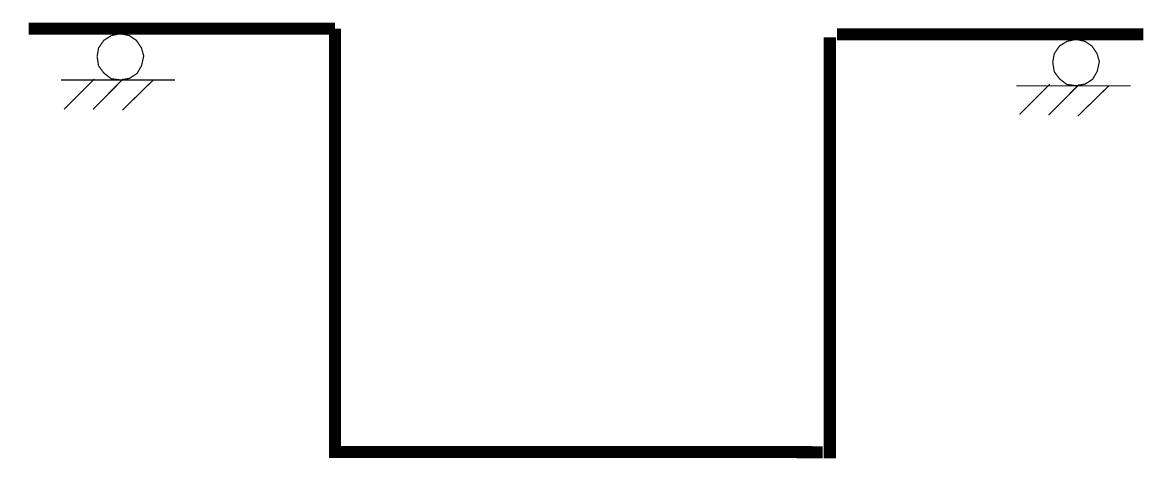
# Model space of a CAD drawing. Extents: x 3.91 to 13.24, y 2.9 to 6.55.
import ezdxf

# ---------------------------------------------------------------- set-up
doc = ezdxf.new("R2010")
doc.units = 0
doc.header["$MEASUREMENT"] = 0
doc.layers.get('0').update_dxf_attribs({"linetype": 'CONTINUOUS'})

msp = doc.modelspace()

# ---------------------------------------------------------------- linework, layer by layer
for points, const_width in [([(3.964, 6.4995), (6.5, 6.5)], 0.1), ([(6.5, 6.5), (6.5, 3), (10, 3), (10.5345, 2.9968)], 0.1), ([(10.5939, 2.9462), (10.5939, 6.4288)], 0.1), ([(10.6529, 6.4521), (13.1889, 6.4526)], 0.1), ([(4.2311, 6.0742), (5.1764, 6.0742)], 0.01), ([(4.508, 6.0837), (4.2588, 5.8332)], 0.01), ([(4.7467, 6.0837), (4.4972, 5.8332)], 0.01), ([(4.9949, 6.0742), (4.7396, 5.8249)], 0.01), ([(12.1386, 6.0268), (13.0838, 6.0268)], 0.01), ([(12.414, 6.0409), (12.1648, 5.7904)], 0.01), ([(12.6542, 6.0363), (12.4046, 5.7857)], 0.01), ([(12.9024, 6.0268), (12.6471, 5.7775)], 0.01)]:
    msp.add_lwpolyline(points, dxfattribs=dict(const_width=const_width))
at = {"const_width": 0.01}
for points in [[(4.5312, 6.2689), (4.5431, 6.1919), (4.5866, 6.1326), (4.6479, 6.0852), (4.727, 6.0754), (4.8001, 6.0892), (4.8614, 6.1287), (4.899, 6.1938), (4.9168, 6.2748), (4.897, 6.3419), (4.8555, 6.4031), (4.7962, 6.4426), (4.725, 6.4584), (4.6498, 6.4426), (4.5866, 6.4031), (4.5431, 6.3399)], [(12.4387, 6.2214), (12.4506, 6.1444), (12.4941, 6.0852), (12.5554, 6.0378), (12.6345, 6.0279), (12.7076, 6.0418), (12.7689, 6.0812), (12.8065, 6.1464), (12.8243, 6.2273), (12.8045, 6.2945), (12.763, 6.3557), (12.7037, 6.3952), (12.6325, 6.411), (12.5573, 6.3952), (12.4941, 6.3557), (12.4506, 6.2925)]]:
    msp.add_lwpolyline(points, close=True, dxfattribs=at)

doc.saveas('drawing.dxf')
